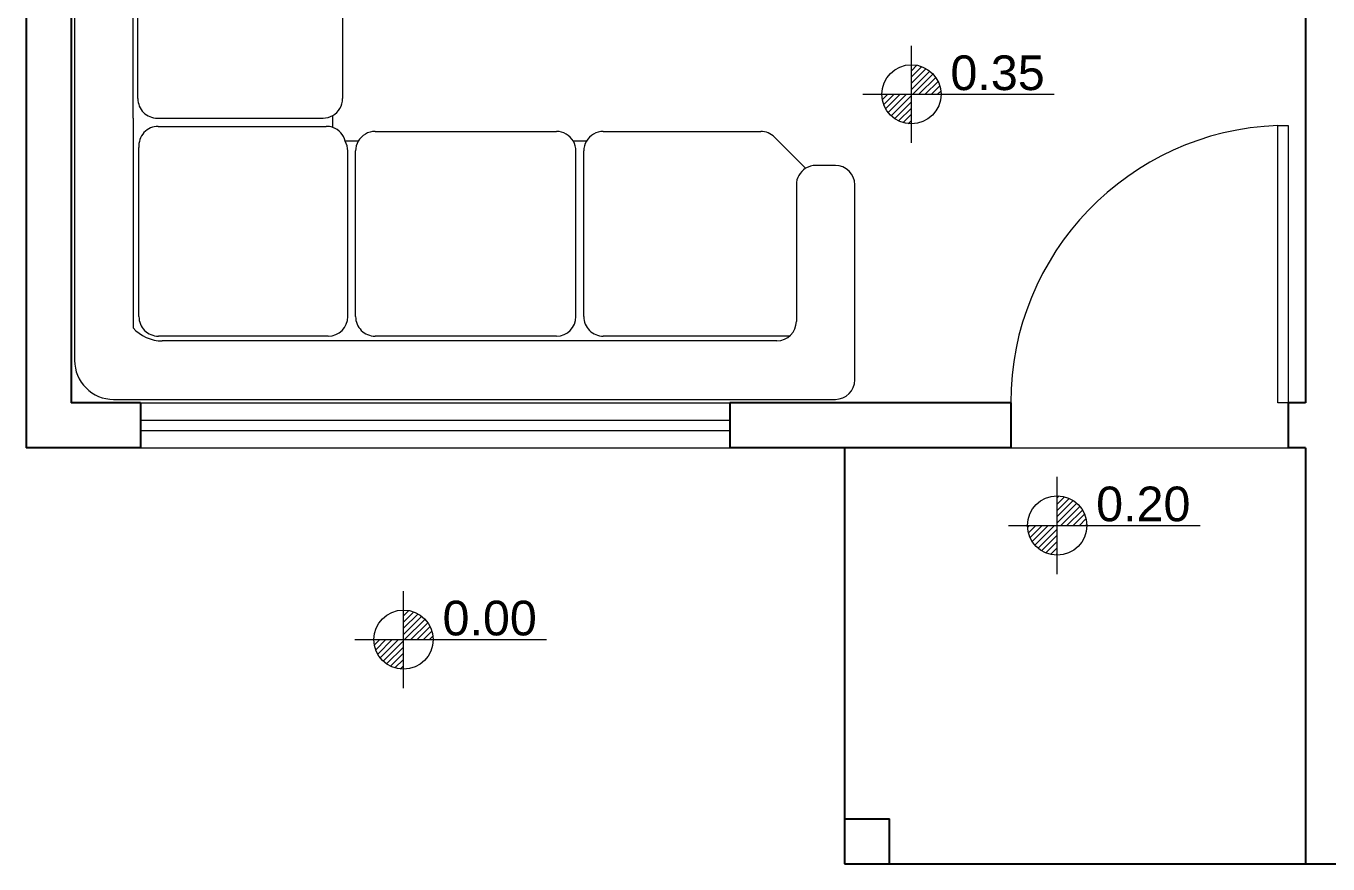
# Model space of a CAD drawing. Header units: centimetres. Extents: x -13202 to -12452, y 4339 to 5301.
# Drawn here: x -13201.8 to -12826.4, y 4339.4 to 4581.1 of the extents above; entities that cross this region are included whole.
import ezdxf
from ezdxf.enums import TextEntityAlignment as Align

# ---------------------------------------------------------------- set-up
doc = ezdxf.new("R2010")
doc.units = ezdxf.units.CM
for name, color, linetype, lineweight in [('Cotas', 7, 'Continuous', 9), ('Janela', 92, 'Continuous', 15), ('Objetos', 34, 'Continuous', 13), ('Paredes', 154, 'Continuous', 25), ('Piso', 253, 'Continuous', 9), ('Porta', 30, 'Continuous', 15), ('Símbolos', 1, 'Continuous', 13)]:
    doc.layers.add(name, color=color, linetype=linetype, lineweight=lineweight)
doc.styles.get("Standard").update_dxf_attribs({"font": 'arial.ttf'})

# ---------------------------------------------------------------- blocks, each defined once
blk = doc.blocks.new('sofá_sala_5lugares')
at = {"layer": 'Objetos'}
for p, q in [((1.0944, 2.25), (0.5321, 2.25)), ((0.4758, 2.1938), (0.4758, 2.1375)), ((1.1506, 0.1125), (1.1506, 2.1938)), ((0.4841, 2.1081), (0.3943, 2.0182)), ((0.5321, 2.0813), (0.9257, 2.0813)), ((0.9683, 2.0618), (0.9683, 1.5246)), ((0.9819, 2.0251), (0.9819, 0.2529)), ((0.3778, 1.5246), (0.3778, 1.9785)), ((0.4059, 1.4759), (0.4059, 1.4383)), ((0.912, 1.4683), (0.434, 1.4683)), ((0.912, 1.4459), (0.434, 1.4459)), ((0.3778, 0.8666), (0.3778, 1.3896)), ((0.9683, 1.3896), (0.9683, 0.8666)), ((0.4059, 0.8179), (0.4059, 0.7804)), ((0.912, 0.8104), (0.434, 0.8104)), ((-0.969, 0.6733), (-0.8859, 0.7564)), ((-0.8462, 0.7728), (-0.3746, 0.7728)), ((-0.2396, 0.7728), (0.2833, 0.7728)), ((0.912, 0.7879), (0.434, 0.7879)), ((-0.2883, 0.7447), (-0.3259, 0.7447)), ((-0.3184, 0.2386), (-0.3184, 0.7166)), ((-0.2959, 0.2386), (-0.2959, 0.7166)), ((0.3665, 0.7447), (0.332, 0.7447)), ((0.3396, 0.2386), (0.3396, 0.7166)), ((0.3632, 0.2415), (0.3632, 0.7258)), ((0.9683, 0.7317), (0.9683, 0.2417)), ((-1.0382, 0.6748), (-0.9819, 0.6748)), ((-1.0944, 0.0562), (-1.0944, 0.6186)), ((-0.9257, 0.6186), (-0.9257, 0.2249)), ((0.9819, 0.3892), (0.9819, 0.2529)), ((-0.3746, 0.1824), (-0.9062, 0.1824)), ((0.3396, 0.1687), (-0.8695, 0.1687)), ((0.2833, 0.1824), (-0.2396, 0.1824)), ((0.3396, 0.1687), (0.944, 0.1687)), ((0.912, 0.1854), (0.4241, 0.1854)), ((-1.0382, 0), (1.0382, 0))]:
    blk.add_line(p, q, dxfattribs=at)
for centre, radius, start, end in [((0.5321, 2.1938), 0.0562, 90, 180), ((1.0944, 2.1938), 0.0562, 0, 90), ((0.5321, 2.1375), 0.0562, 180, 211.548), ((0.5321, 2.1375), 0.0562, 211.548, 270), ((0.9257, 2.0251), 0.0562, 0, 90), ((0.434, 1.9785), 0.0562, 135, 180), ((0.434, 1.5246), 0.0562, 180, 240), ((0.912, 1.5246), 0.0562, 270, 0), ((0.434, 1.5246), 0.0562, 240, 270), ((0.434, 1.3896), 0.0562, 120, 180), ((0.434, 1.3896), 0.0562, 90, 120), ((0.912, 1.3896), 0.0562, 0, 90), ((0.434, 0.8666), 0.0562, 180, 240), ((0.912, 0.8666), 0.0562, 270, 0), ((0.434, 0.8666), 0.0562, 240, 270), ((-0.8462, 0.7166), 0.0562, 90, 135), ((-0.3746, 0.7166), 0.0562, 30, 90), ((-0.2396, 0.7166), 0.0562, 90, 150), ((0.2833, 0.7166), 0.0562, 30, 90), ((0.4194, 0.7258), 0.0562, 103.877, 160.3259), ((0.434, 0.7317), 0.0562, 90, 120), ((0.912, 0.7317), 0.0562, 0, 90), ((-0.3746, 0.7166), 0.0562, 0, 30), ((-0.2396, 0.7166), 0.0562, 150, 180), ((0.2833, 0.7166), 0.0562, 0, 30), ((0.4194, 0.7258), 0.0562, 160.3259, 180), ((-1.0382, 0.6186), 0.0562, 90, 180), ((-0.9819, 0.6186), 0.0562, 76.6992, 90), ((-0.9819, 0.6186), 0.0562, 0, 76.6992), ((-0.3746, 0.2386), 0.0562, 270, 0), ((-0.2396, 0.2386), 0.0562, 180, 270), ((0.2833, 0.2386), 0.0562, 270, 0), ((0.4194, 0.2415), 0.0562, 180, 274.793), ((0.912, 0.2417), 0.0562, 270, 0), ((0.8695, 0.2529), 0.1125, 311.512, 0), ((-0.8695, 0.2249), 0.0562, 180, 270), ((1.0382, 0.1125), 0.1125, 270, 0), ((-1.0382, 0.0562), 0.0562, 180, 270)]:
    blk.add_arc(centre, radius, start, end, dxfattribs=at)
blk = doc.blocks.new('Nível')
at = {"layer": 'Símbolos'}
h = blk.add_hatch(dxfattribs=at)
h.set_pattern_fill('ANSI31', color=256, scale=0.004)
h.set_pattern_definition([(45, (-3200.146804, -1488.010739), (-0.00898025612, 0.00898025612), [])])
h.paths.add_polyline_path([(0.0854, 0, 0.414214), (0, 0.0854), (0, 0)])
h.paths.add_polyline_path([(0, -0.0854), (0, 0), (-0.0854, 0, 0.414214)])
for p, q in [((0, -0.14), (0, 0.14)), ((-0.14, 0), (0.4121, 0))]:
    blk.add_line(p, q, dxfattribs=at)
blk.add_circle((0, 0), 0.0854, dxfattribs=at)
blk.add_attdef('0.00', text='', height=0.1, dxfattribs=at).set_placement((0.2485, 0.0622), align=Align.MIDDLE_CENTER)

msp = doc.modelspace()

# ---------------------------------------------------------------- linework, layer by layer
at = {"layer": 'Janela'}
for p, q in [((-13168.83, 4472.41), (-12998.83, 4472.41)), ((-13168.83, 4467.41), (-12998.83, 4467.41)), ((-13168.83, 4464.41), (-12998.83, 4464.41)), ((-13168.83, 4459.41), (-12998.83, 4459.41))]:
    msp.add_line(p, q, dxfattribs=at)
at = {"layer": 'Paredes'}
for p, q in [((-12832.83, 4800.41), (-12832.83, 4472.41)), ((-13201.83, 4765.41), (-13201.83, 4459.41)), ((-13188.83, 4765.41), (-13188.83, 4472.41)), ((-13168.83, 4472.41), (-13188.83, 4472.41)), ((-13168.83, 4472.41), (-13168.83, 4459.41)), ((-12917.83, 4472.41), (-12998.83, 4472.41)), ((-12998.83, 4472.41), (-12998.83, 4459.41)), ((-12917.83, 4472.41), (-12917.83, 4459.41)), ((-12832.83, 4472.41), (-12837.83, 4472.41)), ((-12837.83, 4472.41), (-12837.83, 4459.41)), ((-13168.83, 4459.41), (-13201.83, 4459.41)), ((-12917.83, 4459.41), (-12998.83, 4459.41)), ((-12965.83, 4459.41), (-12965.83, 4339.41)), ((-12832.83, 4459.41), (-12837.83, 4459.41)), ((-12832.83, 4459.41), (-12832.83, 4339.41)), ((-12965.83, 4352.41), (-12952.83, 4352.41)), ((-12952.83, 4339.41), (-12952.83, 4352.41)), ((-12965.83, 4339.41), (-12709.83, 4339.41))]:
    msp.add_line(p, q, dxfattribs=at)
at = {"layer": 'Piso'}
msp.add_line((-12917.83, 4459.41), (-12837.83, 4459.41), dxfattribs=at)
at = {"layer": 'Porta'}
msp.add_lwpolyline([(-12837.83, 4472.41), (-12840.83, 4472.41), (-12840.83, 4552.41), (-12837.83, 4552.41)], close=True, dxfattribs=at)
msp.add_arc((-12837.83, 4472.41), 80.06, 92.1476, 180, dxfattribs=at)

# ---------------------------------------------------------------- block references
at = {"xscale": 100, "yscale": 100, "zscale": 100, "rotation": 270}
msp.add_blockref('sofá_sala_5lugares', (-13187.83, 4588.48), dxfattribs=at)
at = {"layer": 'Cotas', "xscale": 100, "yscale": 100, "zscale": 100}
for p, values in [((-12946.52, 4561.4), {'0.00': '0.35'}), ((-12904.5, 4437.04), {'0.00': '0.20'}), ((-13092.98, 4404.12), {'0.00': '0.00'})]:
    msp.add_blockref('Nível', p, dxfattribs=at).add_auto_attribs(values)

doc.saveas('drawing.dxf')
